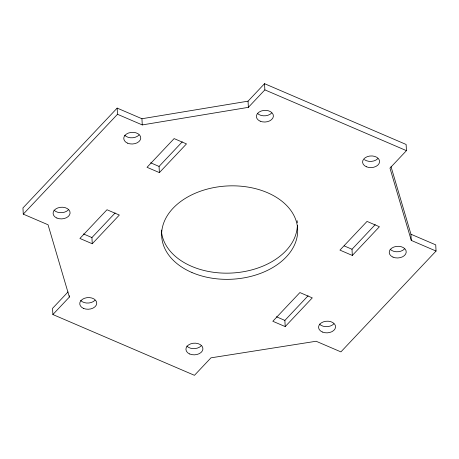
<?xml version="1.0" encoding="UTF-8"?>
<svg xmlns="http://www.w3.org/2000/svg" width="459" height="459" viewBox="0 0 459 459"><rect width="100%" height="100%" fill="white"/><g stroke="black" fill="none" stroke-linecap="round" stroke-linejoin="round"><path stroke-width="0.69" d="M436.05 251.05L411.275 240.413L389.961 168.126L406.444 150.65L406.123 144.465L264.539 83.681L248.049 101.158L141.94 118.738L117.165 108.1L22.95 207.95L23.271 214.135L48.052 224.772L69.366 297.059L52.877 314.535L194.461 375.319L210.951 357.842L316.125 341.249L340.905 351.887L436.05 251.05L435.729 244.865L410.948 234.228L391.039 166.715M23.271 214.135L117.487 114.285L117.165 108.1M92.253 243.752L119.34 215.042L106.993 209.746L79.906 238.451L92.253 243.752L91.926 237.567L115.146 212.959M159.388 172.607L186.474 143.902L174.122 138.595L147.035 167.305L159.388 172.607L159.066 166.428L182.286 141.82M68.07 291.907L52.555 308.35L52.877 314.535M117.487 114.285L142.267 124.923L248.376 107.343L264.86 89.866L264.539 83.681M285.2 326.584L312.286 297.88L299.899 292.561L272.812 321.266L285.2 326.584L284.878 320.405L308.092 295.797M352.328 255.439L379.415 226.735L367.028 221.416L339.941 250.121L352.328 255.439L352.007 249.254L375.221 224.652M264.86 89.866L406.444 150.65M150.615 162.796L159.066 166.428M344.181 245.898L352.007 249.254M83.481 233.941L91.926 237.567M276.404 316.762L284.878 320.405M410.948 234.228L411.275 240.413M248.049 101.158L248.376 107.343M141.94 118.738L142.267 124.923M69.292 295.688L69.366 297.059M68.351 209.906A8.509 5.835 -3 0 1 54.013 210.107M139.014 135.015A8.509 5.835 -3 0 1 124.67 135.216M297.352 225.467A68.075 46.686 -3 0 1 229.948 273.111A68.075 46.686 -3 0 1 161.361 230.074M297.134 220.704A68.075 46.686 -3 0 1 297.317 222.741M94.996 300.266A8.509 5.835 -3 0 1 80.658 300.467M201.185 345.851A8.509 5.835 -3 0 1 186.842 346.052M271.648 113.04A8.509 5.835 -3 0 1 257.31 113.241M377.837 158.63A8.509 5.835 -3 0 1 364.377 159.623M404.482 248.985A8.509 5.835 -3 0 1 390.139 249.185M333.819 323.876A8.509 5.835 -3 0 1 319.481 324.077M127.55 143.156A8.509 5.835 -3 0 0 140.747 138.297A8.509 5.835 -3 0 0 128.486 133.035A8.509 5.835 -3 0 0 127.55 143.156M56.887 218.048A8.509 5.835 -3 0 0 70.084 213.188A8.509 5.835 -3 0 0 57.823 207.927A8.509 5.835 -3 0 0 56.887 218.048M191.977 272.531A68.075 46.686 -3 0 0 297.552 233.677A68.075 46.686 -3 0 0 199.458 191.564A68.075 46.686 -3 0 0 191.977 272.531M83.532 308.402A8.509 5.835 -3 0 0 96.729 303.548A8.509 5.835 -3 0 0 84.467 298.281A8.509 5.835 -3 0 0 83.532 308.402M260.184 121.182A8.509 5.835 -3 0 0 273.38 116.322A8.509 5.835 -3 0 0 261.119 111.061A8.509 5.835 -3 0 0 260.184 121.182M189.716 353.992A8.509 5.835 -3 0 0 202.912 349.133A8.509 5.835 -3 0 0 190.651 343.871A8.509 5.835 -3 0 0 189.716 353.992M322.356 332.012A8.509 5.835 -3 0 0 335.552 327.158A8.509 5.835 -3 0 0 323.291 321.891A8.509 5.835 -3 0 0 322.356 332.012M393.013 257.126A8.509 5.835 -3 0 0 406.215 252.266A8.509 5.835 -3 0 0 393.948 247.005A8.509 5.835 -3 0 0 393.013 257.126M366.374 166.766A8.509 5.835 -3 0 0 379.57 161.912A8.509 5.835 -3 0 0 367.309 156.645A8.509 5.835 -3 0 0 366.374 166.766"/></g></svg>
